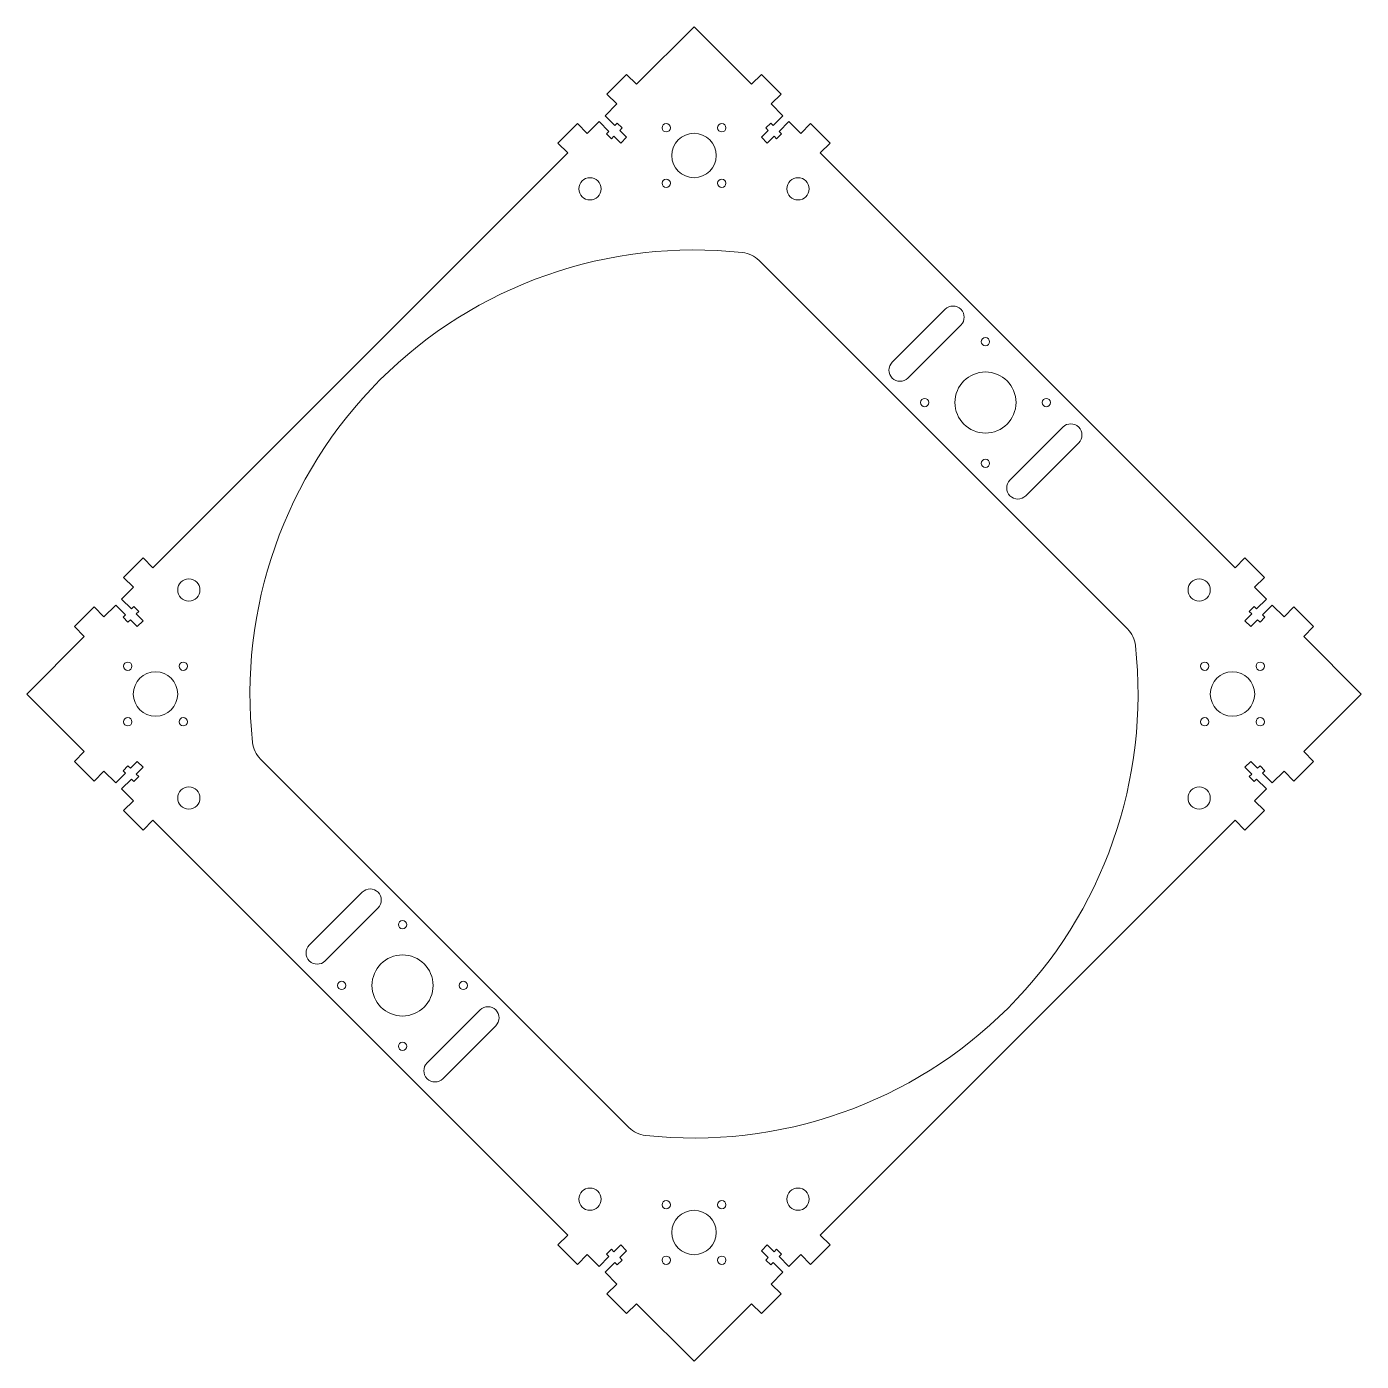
# Model space of a CAD drawing. Header units: millimetres. Extents: x -240 to 240, y -240 to 240.
import ezdxf

# ---------------------------------------------------------------- set-up
doc = ezdxf.new("R2010")
doc.units = ezdxf.units.MM

msp = doc.modelspace()

# ---------------------------------------------------------------- linework, layer by layer
at = {"color": 7, "linetype": 'Continuous', "lineweight": 15}
for p, q in [((0, 240.42), (-20.75, 219.67)), ((0, 240.42), (20.75, 219.67)), ((-24.29, 223.2), (-31.36, 216.13)), ((-20.75, 219.67), (-24.29, 223.2)), ((20.75, 219.67), (24.29, 223.2)), ((24.29, 223.2), (31.36, 216.13)), ((-27.82, 212.59), (-32.06, 208.35)), ((-27.82, 212.59), (-31.36, 216.13)), ((27.82, 212.59), (31.36, 216.13)), ((27.82, 212.59), (32.06, 208.35)), ((-28.53, 204.82), (-32.06, 208.35)), ((28.53, 204.82), (32.06, 208.35)), ((-41.96, 205.52), (-49.04, 198.45)), ((-38.43, 201.99), (-41.96, 205.52)), ((-34.19, 206.23), (-38.43, 201.99)), ((-34.19, 206.23), (-30.65, 202.69)), ((-31.53, 201.81), (-30.65, 202.69)), ((-28.53, 204.82), (-27.65, 205.7)), ((-27.65, 205.7), (-25.88, 203.93)), ((-25.88, 203.93), (-26.76, 203.05)), ((-24.29, 200.57), (-26.76, 203.05)), ((24.29, 200.57), (26.76, 203.05)), ((27.65, 205.7), (25.88, 203.93)), ((25.88, 203.93), (26.76, 203.05)), ((28.53, 204.82), (27.65, 205.7)), ((34.19, 206.23), (30.65, 202.69)), ((31.53, 201.81), (30.65, 202.69)), ((34.19, 206.23), (38.43, 201.99)), ((38.43, 201.99), (41.96, 205.52)), ((41.96, 205.52), (49.04, 198.45)), ((-45.5, 194.92), (-49.04, 198.45)), ((-29.77, 200.04), (-31.53, 201.81)), ((-28.88, 200.93), (-29.77, 200.04)), ((-28.88, 200.93), (-26.41, 198.45)), ((-26.41, 198.45), (-24.29, 200.57)), ((26.41, 198.45), (24.29, 200.57)), ((28.88, 200.93), (26.41, 198.45)), ((28.88, 200.93), (29.77, 200.04)), ((29.77, 200.04), (31.53, 201.81)), ((45.5, 194.92), (49.04, 198.45)), ((-45.5, 194.92), (-194.92, 45.5)), ((45.5, 194.92), (194.92, 45.5)), ((23.43, 156.18), (156.18, 23.43)), ((90.51, 138.59), (71.42, 119.5)), ((96.17, 132.94), (77.07, 113.84)), ((132.94, 96.17), (113.84, 77.07)), ((138.59, 90.51), (119.5, 71.42)), ((-198.45, 49.04), (-205.52, 41.96)), ((-194.92, 45.5), (-198.45, 49.04)), ((194.92, 45.5), (198.45, 49.04)), ((198.45, 49.04), (205.52, 41.96)), ((-201.99, 38.43), (-205.52, 41.96)), ((201.99, 38.43), (205.52, 41.96)), ((-201.99, 38.43), (-206.23, 34.19)), ((-206.23, 34.19), (-202.69, 30.65)), ((201.99, 38.43), (206.23, 34.19)), ((206.23, 34.19), (202.69, 30.65)), ((-216.13, 31.36), (-223.2, 24.29)), ((-212.59, 27.82), (-216.13, 31.36)), ((-208.35, 32.06), (-212.59, 27.82)), ((-204.82, 28.53), (-208.35, 32.06)), ((-201.81, 31.53), (-202.69, 30.65)), ((-200.04, 29.77), (-201.81, 31.53)), ((-200.93, 28.88), (-200.04, 29.77)), ((-200.93, 28.88), (-198.45, 26.41)), ((200.93, 28.88), (198.45, 26.41)), ((200.04, 29.77), (201.81, 31.53)), ((200.93, 28.88), (200.04, 29.77)), ((201.81, 31.53), (202.69, 30.65)), ((204.82, 28.53), (208.35, 32.06)), ((208.35, 32.06), (212.59, 27.82)), ((212.59, 27.82), (216.13, 31.36)), ((216.13, 31.36), (223.2, 24.29)), ((-219.67, 20.75), (-223.2, 24.29)), ((-204.82, 28.53), (-205.7, 27.65)), ((-205.7, 27.65), (-203.93, 25.88)), ((-203.93, 25.88), (-203.05, 26.76)), ((-200.57, 24.29), (-203.05, 26.76)), ((-198.45, 26.41), (-200.57, 24.29)), ((198.45, 26.41), (200.57, 24.29)), ((200.57, 24.29), (203.05, 26.76)), ((203.93, 25.88), (203.05, 26.76)), ((205.7, 27.65), (203.93, 25.88)), ((204.82, 28.53), (205.7, 27.65)), ((219.67, 20.75), (223.2, 24.29)), ((-219.67, 20.75), (-240.42, 0)), ((219.67, 20.75), (240.42, 0)), ((-219.67, -20.75), (-240.42, 0)), ((240.42, 0), (219.67, -20.75)), ((-219.67, -20.75), (-223.2, -24.29)), ((-156.18, -23.43), (-23.43, -156.18)), ((219.67, -20.75), (223.2, -24.29)), ((-216.13, -31.36), (-223.2, -24.29)), ((-212.59, -27.82), (-216.13, -31.36)), ((-208.35, -32.06), (-212.59, -27.82)), ((-204.82, -28.53), (-208.35, -32.06)), ((-205.7, -27.65), (-203.93, -25.88)), ((-204.82, -28.53), (-205.7, -27.65)), ((-203.93, -25.88), (-203.05, -26.76)), ((-200.57, -24.29), (-203.05, -26.76)), ((-200.93, -28.88), (-198.45, -26.41)), ((-198.45, -26.41), (-200.57, -24.29)), ((198.45, -26.41), (200.57, -24.29)), ((200.93, -28.88), (198.45, -26.41)), ((200.57, -24.29), (203.05, -26.76)), ((203.93, -25.88), (203.05, -26.76)), ((205.7, -27.65), (203.93, -25.88)), ((204.82, -28.53), (205.7, -27.65)), ((204.82, -28.53), (208.35, -32.06)), ((212.59, -27.82), (208.35, -32.06)), ((212.59, -27.82), (216.13, -31.36)), ((223.2, -24.29), (216.13, -31.36)), ((-206.23, -34.19), (-202.69, -30.65)), ((-201.81, -31.53), (-202.69, -30.65)), ((-200.04, -29.77), (-201.81, -31.53)), ((-200.93, -28.88), (-200.04, -29.77)), ((200.93, -28.88), (200.04, -29.77)), ((200.04, -29.77), (201.81, -31.53)), ((201.81, -31.53), (202.69, -30.65)), ((206.23, -34.19), (202.69, -30.65)), ((-201.99, -38.43), (-206.23, -34.19)), ((-201.99, -38.43), (-205.52, -41.96)), ((206.23, -34.19), (201.99, -38.43)), ((201.99, -38.43), (205.52, -41.96)), ((-198.45, -49.04), (-205.52, -41.96)), ((205.52, -41.96), (198.45, -49.04)), ((-194.92, -45.5), (-198.45, -49.04)), ((-45.5, -194.92), (-194.92, -45.5)), ((194.92, -45.5), (45.5, -194.92)), ((194.92, -45.5), (198.45, -49.04)), ((-138.59, -90.51), (-119.5, -71.42)), ((-132.94, -96.17), (-113.84, -77.07)), ((-96.17, -132.94), (-77.07, -113.84)), ((-90.51, -138.59), (-71.42, -119.5)), ((-45.5, -194.92), (-49.04, -198.45)), ((45.5, -194.92), (49.04, -198.45)), ((-41.96, -205.52), (-49.04, -198.45)), ((-29.77, -200.04), (-31.53, -201.81)), ((-31.53, -201.81), (-30.65, -202.69)), ((-28.88, -200.93), (-29.77, -200.04)), ((-28.88, -200.93), (-26.41, -198.45)), ((-24.29, -200.57), (-26.76, -203.05)), ((-26.41, -198.45), (-24.29, -200.57)), ((26.41, -198.45), (24.29, -200.57)), ((24.29, -200.57), (26.76, -203.05)), ((28.88, -200.93), (26.41, -198.45)), ((28.88, -200.93), (29.77, -200.04)), ((29.77, -200.04), (31.53, -201.81)), ((31.53, -201.81), (30.65, -202.69)), ((49.04, -198.45), (41.96, -205.52)), ((-38.43, -201.99), (-41.96, -205.52)), ((-34.19, -206.23), (-38.43, -201.99)), ((-34.19, -206.23), (-30.65, -202.69)), ((-28.53, -204.82), (-32.06, -208.35)), ((-28.53, -204.82), (-27.65, -205.7)), ((-27.65, -205.7), (-25.88, -203.93)), ((-25.88, -203.93), (-26.76, -203.05)), ((25.88, -203.93), (26.76, -203.05)), ((27.65, -205.7), (25.88, -203.93)), ((28.53, -204.82), (27.65, -205.7)), ((28.53, -204.82), (32.06, -208.35)), ((34.19, -206.23), (30.65, -202.69)), ((38.43, -201.99), (34.19, -206.23)), ((38.43, -201.99), (41.96, -205.52)), ((-27.82, -212.59), (-32.06, -208.35)), ((32.06, -208.35), (27.82, -212.59)), ((-27.82, -212.59), (-31.36, -216.13)), ((-24.29, -223.2), (-31.36, -216.13)), ((31.36, -216.13), (24.29, -223.2)), ((27.82, -212.59), (31.36, -216.13)), ((-20.75, -219.67), (-24.29, -223.2)), ((0, -240.42), (-20.75, -219.67)), ((20.75, -219.67), (0, -240.42)), ((20.75, -219.67), (24.29, -223.2))]:
    msp.add_line(p, q, dxfattribs=at)
for centre, radius in [((-10, 204), 1.5), ((0, 194), 8), ((10, 204), 1.5), ((-37.5, 182), 4), ((-10, 184), 1.5), ((10, 184), 1.5), ((37.5, 182), 4), ((105.01, 126.93), 1.5), ((105.01, 105.01), 11), ((83.09, 105.01), 1.5), ((126.93, 105.01), 1.5), ((105.01, 83.09), 1.5), ((-182, 37.5), 4), ((182, 37.5), 4), ((-204, 10), 1.5), ((-184, 10), 1.5), ((184, 10), 1.5), ((204, 10), 1.5), ((-194, 0), 8), ((194, 0), 8), ((-204, -10), 1.5), ((-184, -10), 1.5), ((184, -10), 1.5), ((204, -10), 1.5), ((-182, -37.5), 4), ((182, -37.5), 4), ((-105.01, -83.09), 1.5), ((-105.01, -105.01), 11), ((-126.93, -105.01), 1.5), ((-83.09, -105.01), 1.5), ((-105.01, -126.93), 1.5), ((-37.5, -182), 4), ((-10, -184), 1.5), ((10, -184), 1.5), ((37.5, -182), 4), ((0, -194), 8), ((-10, -204), 1.5), ((10, -204), 1.5)]:
    msp.add_circle(centre, radius, dxfattribs=at)
for centre, radius, start, end in [((0, 0), 160, 83.7394, 186.2606), ((16.36, 149.11), 10, 45, 83.7394), ((93.34, 135.76), 4, 315, 135), ((74.25, 116.67), 4, 135, 315), ((135.76, 93.34), 4, 315, 135), ((116.67, 74.25), 4, 135, 315), ((149.11, 16.36), 10, 6.2606, 45), ((0, 0), 160, 263.7394, 6.2606), ((-149.11, -16.36), 10, 186.2606, 225), ((-116.67, -74.25), 4, 315, 135), ((-135.76, -93.34), 4, 135, 315), ((-74.25, -116.67), 4, 315, 135), ((-93.34, -135.76), 4, 135, 315), ((-16.36, -149.11), 10, 225, 263.7394)]:
    msp.add_arc(centre, radius, start, end, dxfattribs=at)

doc.saveas('drawing.dxf')
